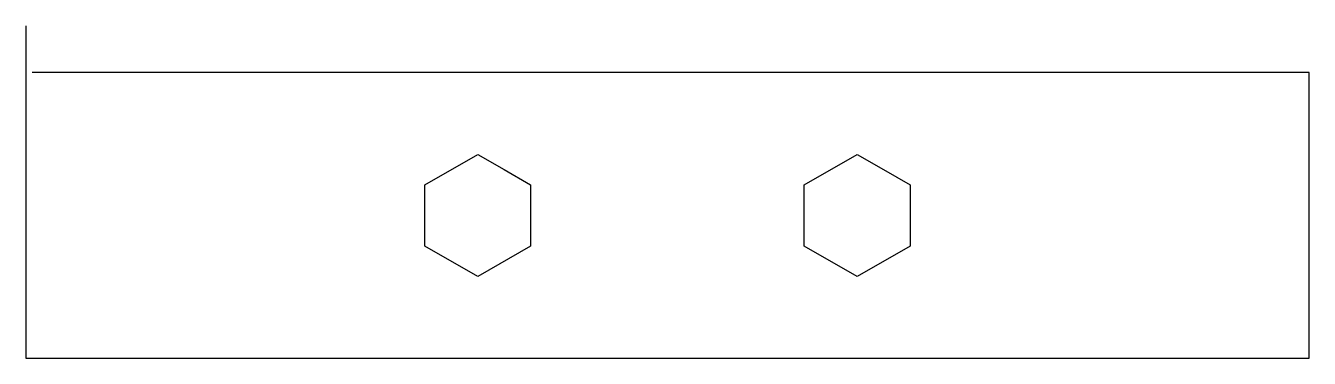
# Model space of a CAD drawing. Extents: x 1121 to 1256, y 5 to 40.
import ezdxf

# ---------------------------------------------------------------- set-up
doc = ezdxf.new("R2010")
doc.units = 0

msp = doc.modelspace()

# ---------------------------------------------------------------- linework, layer by layer
for p, q in [((1120.95, 39.98), (1120.95, 34.98)), ((1120.95, 34.98), (1120.95, 4.93)), ((1256.25, 35.03), (1121.65, 35.03)), ((1256.25, 4.93), (1256.25, 35.03)), ((1163.02, 23.2), (1168.6, 26.42)), ((1168.6, 26.42), (1171.38, 24.81)), ((1203.02, 23.2), (1208.6, 26.42)), ((1208.6, 26.42), (1211.38, 24.81)), ((1171.38, 24.81), (1174.17, 23.2)), ((1211.38, 24.81), (1214.17, 23.2)), ((1163.02, 16.76), (1163.02, 23.2)), ((1174.17, 23.2), (1174.17, 16.76)), ((1203.02, 16.76), (1203.02, 23.2)), ((1214.17, 23.2), (1214.17, 16.76)), ((1168.6, 13.54), (1163.02, 16.76)), ((1174.17, 16.76), (1168.6, 13.54)), ((1208.6, 13.54), (1203.02, 16.76)), ((1214.17, 16.76), (1208.6, 13.54)), ((1120.95, 4.93), (1256.25, 4.93))]:
    msp.add_line(p, q)

doc.saveas('drawing.dxf')
